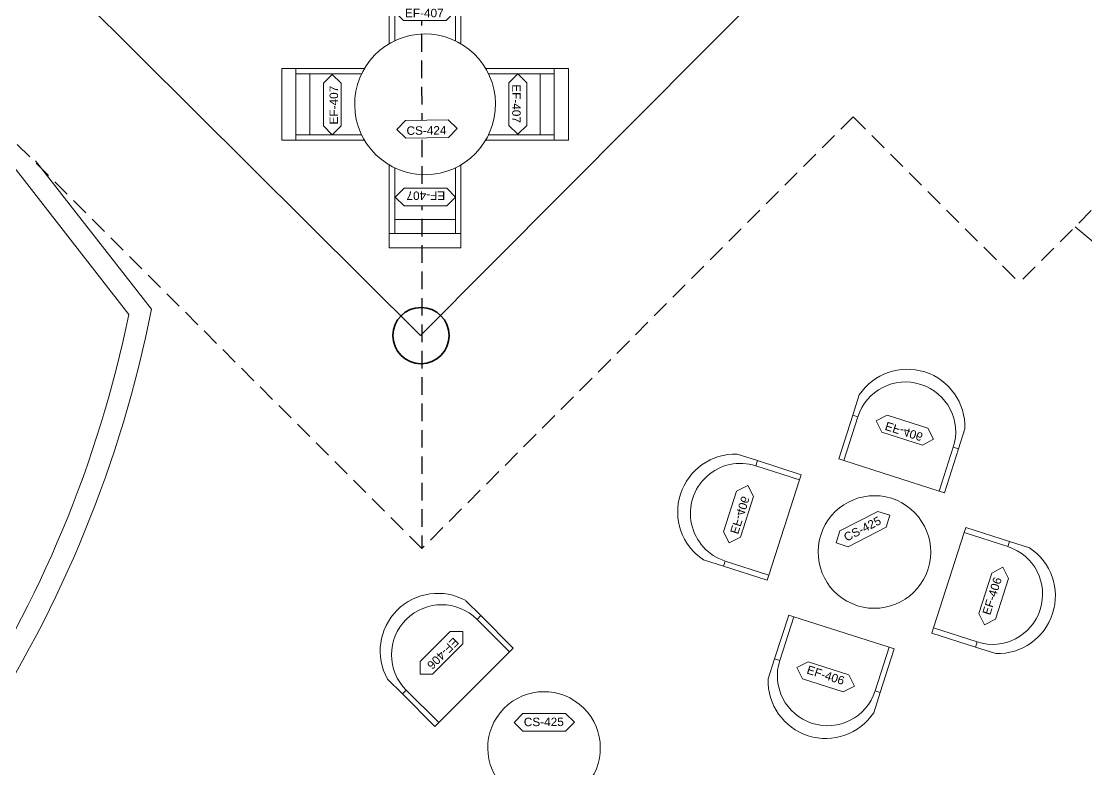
# Model space of a CAD drawing. Header units: centimetres. Extents: x 118932 to 154602, y -32682 to -23521.
# Drawn here: x 125538 to 126294, y -27285 to -26754 of the extents above; entities that cross this region are included whole.
import ezdxf

# ---------------------------------------------------------------- set-up
doc = ezdxf.new("R2010")
doc.units = ezdxf.units.CM
doc.header["$LTSCALE"] = 50
doc.header["$MEASUREMENT"] = 0
doc.linetypes.add('HIDDEN', pattern=[0.375, 0.25, -0.125])
for name, color, linetype, lineweight, true_color in [('GEN_00_BL_Yazı', 7, 'Continuous', 0, 0x4f5250), ('GEN_01_TA_Kolon', 7, 'Continuous', 35, 0xd05d28), ('GEN_02_TF_Mobilya', 7, 'Continuous', 5, 0x745e3d), ('GEN_06_GR_İnce', 7, 'Continuous', 13, 0xb0b0a9)]:
    doc.layers.add(name, color=color, linetype=linetype, lineweight=lineweight, true_color=true_color)
doc.layers.add('Trace', color=8, linetype='HIDDEN')
doc.styles.add('Arial_6', font='arial.ttf', dxfattribs={"height": 59.5325})

# ---------------------------------------------------------------- blocks, each defined once
blk = doc.blocks.new('LEVEL -1_E BLOK_KOLON')
at = {"layer": 'GEN_01_TA_Kolon'}
blk.add_circle((51688.63, 10514.46, 0), 20, dxfattribs=at)
blk = doc.blocks.new('İZD.')
at = {"layer": 'GEN_06_GR_İnce', "elevation": 0}
blk.add_lwpolyline([(587.96, -1175.34), (248.37, -1441.22), (-135.84, -950.49), (357.63, -564.13)], dxfattribs=at)
at = {"layer": 'Trace'}
for p, q in [((230.68, -1591.47), (-282.72, -932.94)), ((303.25, -1005.5), (230.68, -1591.47)), ((572.53, -1324.96), (230.68, -1591.47)), ((572.53, -1324.96), (675.06, -1456.47)), ((805.99, -1354.4), (675.06, -1456.47))]:
    blk.add_line(p, q, dxfattribs=at)
blk = doc.blocks.new('FFE Tag-Multi-MSD - FFE Tag-Multi-MSD-8152404-TYPE A-01 - FURNITURE PLAN')
blk.add_wipeout([(-8.76, 0), (-6.19, 2.57), (6.19, 2.57), (8.76, 0), (6.19, -2.57), (-6.19, -2.57)]).dxf.layer = 'GEN_00_BL_Yazı'
at = {"layer": 'GEN_00_BL_Yazı'}
for p, q in [((-8.76, 0), (-6.19, 2.57)), ((-8.76, 0), (-6.19, -2.57)), ((6.19, 2.57), (-6.19, 2.57)), ((8.76, 0), (6.19, 2.57)), ((8.76, 0), (6.19, -2.57)), ((-6.19, -2.57), (6.19, -2.57))]:
    blk.add_line(p, q, dxfattribs=at)
blk = doc.blocks.new('Table Pedestal Round_GEN_ - CS-424  DINING TABLE-13371919-POOL BAR - PLANS')
at = {"layer": 'GEN_00_BL_Yazı', "xscale": 24.48801272789173, "yscale": 24.48801272789173, "zscale": 24.48801272789173, "rotation": 90}
blk.add_blockref('FFE Tag-Multi-MSD - FFE Tag-Multi-MSD-8152404-TYPE A-01 - FURNITURE PLAN', (175.1, 10.8), dxfattribs=at)
at = {"layer": 'GEN_02_TF_Mobilya'}
for start, end in [(0, 180), (180, 0)]:
    blk.add_arc((0, 0), 500, start, end, dxfattribs=at)
at = {"layer": 'GEN_00_BL_Yazı', "insert": (185.8, 7.6), "char_height": 60, "attachment_point": 5, "rotation": 90, "style": 'Arial_6'}
blk.add_mtext('CS-424', dxfattribs=at)
blk = doc.blocks.new('Chair_curve_GEN - EF-406 LOUNGE CHAIR-13051548-POOL BAR - PLANS')
at = {"layer": 'GEN_02_TF_Mobilya'}
for p, q in [((-393.7, 238.1), (-355.6, 238.1)), ((-393.7, -88.1), (-393.7, 238.1)), ((-355.6, 238.1), (355.6, 238.1)), ((-355.6, 238.1), (-355.6, -88.1)), ((355.6, 238.1), (393.7, 238.1)), ((355.6, -88.1), (355.6, 238.1)), ((393.7, 238.1), (393.7, -88.1)), ((-355.6, -88.1), (-393.7, -88.1)), ((-393.7, -88.1), (-393.7, -238.1)), ((393.7, -88.1), (355.6, -88.1)), ((393.7, -238.1), (393.7, -88.1))]:
    blk.add_line(p, q, dxfattribs=at)
for centre, radius, start, end in [((0, -88.1), 355.6, 180, 0), ((0, -127), 409.1, 195.76443, 344.23557)]:
    blk.add_arc(centre, radius, start, end, dxfattribs=at)
at = {"layer": 'GEN_00_BL_Yazı', "xscale": -24.48801272789173, "yscale": 24.48801272789174, "zscale": 24.48801272789173, "rotation": 180}
blk.add_blockref('FFE Tag-Multi-MSD - FFE Tag-Multi-MSD-8152404-TYPE A-01 - FURNITURE PLAN', (-9.4, -99.5), dxfattribs=at)
at = {"layer": 'GEN_00_BL_Yazı', "insert": (-12.7, -88.7), "char_height": 60, "attachment_point": 5, "style": 'Arial_6'}
blk.add_mtext('EF-406', dxfattribs=at)
blk = doc.blocks.new('Table Round_GEN - CS-425 Tea Table-13051682-POOL BAR - PLANS')
at = {"layer": 'GEN_02_TF_Mobilya'}
for start, end in [(360, 180), (180, 360)]:
    blk.add_arc((0, 0), 400, start, end, dxfattribs=at)
at = {"layer": 'GEN_00_BL_Yazı', "xscale": -24.48801272789173, "yscale": 24.48801272789174, "zscale": 24.48801272789173, "rotation": 224.7428234204482}
blk.add_blockref('FFE Tag-Multi-MSD - FFE Tag-Multi-MSD-8152404-TYPE A-01 - FURNITURE PLAN', (-126.3, 130.8, 0), dxfattribs=at)
at = {"layer": 'GEN_00_BL_Yazı', "insert": (-130.8, 130.8, 0), "char_height": 60, "attachment_point": 5, "rotation": 44.74282, "style": 'Arial_6'}
blk.add_mtext('CS-425', dxfattribs=at)
blk = doc.blocks.new('Chair_Square_GEN - EF-407 DINING CHAIR-13358041-POOL BAR - PLANS')
at = {"layer": 'GEN_02_TF_Mobilya'}
for p, q in [((-267.8, 292.1), (-262.2, 292.1)), ((-267.8, -192.1), (-267.8, 292.1)), ((234.6, 292.1), (240.2, 292.1)), ((-229.7, -92.1), (202.1, -92.1)), ((240.2, -192.1), (-267.8, -192.1)), ((-267.8, -192.1), (-267.8, -292.1)), ((240.2, -292.1), (240.2, -192.1)), ((-267.8, -292.1), (240.2, -292.1))]:
    blk.add_line(p, q, dxfattribs=at)
at = {"layer": 'GEN_00_BL_Yazı', "xscale": 24.48801272789176, "yscale": 24.48801272789176, "zscale": 24.48801272789176, "rotation": 180.0000000000012}
blk.add_blockref('FFE Tag-Multi-MSD - FFE Tag-Multi-MSD-8152404-TYPE A-01 - FURNITURE PLAN', (-11.7, 67), dxfattribs=at)
at = {"layer": 'GEN_02_TF_Mobilya'}
for p, q in [((-229.7, 275.1), (-229.7, -192.1)), ((202.1, -192.1), (202.1, 275.1)), ((240.2, 292.1), (240.2, -192.1))]:
    blk.add_line(p, q, dxfattribs=at)
at = {"layer": 'GEN_00_BL_Yazı', "insert": (-8.4, 77.7), "char_height": 60, "attachment_point": 5, "rotation": 180, "style": 'Arial_6'}
blk.add_mtext('EF-407', dxfattribs=at)
blk = doc.blocks.new('LEVEL -1_E BLOK TEFRİŞ')
at = {"layer": 'GEN_02_TF_Mobilya'}
for name, p, xscale, yscale, zscale, rotation in [('Table Pedestal Round_GEN_ - CS-424  DINING TABLE-13371919-POOL BAR - PLANS', (-628.46, 153.75, 0), 0.09999999999999987, 0.09999999999999987, 0.09999999999999987, 270.7735257356954), ('Chair_curve_GEN - EF-406 LOUNGE CHAIR-13051548-POOL BAR - PLANS', (-233.73, -191.64, 0), 0.1000000000000001, 0.1000000000000001, 0.1000000000000001, 72.21332092183816), ('Chair_curve_GEN - EF-406 LOUNGE CHAIR-13051548-POOL BAR - PLANS', (-339.95, -243.77, 0), 0.1, 0.1, 0.1, 342.2133209218377), ('Table Round_GEN - CS-425 Tea Table-13051682-POOL BAR - PLANS', (-543.97, -303.53), 0.09999999999999998, 0.09999999999999998, 0.09999999999999998, 315.4611304228522)]:
    blk.add_blockref(name, p, dxfattribs=dict(at, xscale=xscale, yscale=yscale, zscale=zscale, rotation=rotation))
for name, p, xscale, yscale, zscale, rotation in [('Chair_Square_GEN - EF-407 DINING CHAIR-13358041-POOL BAR - PLANS', (-629.84, 226.35, 0), 0.09999999999999987, 0.09999999999999987, 0.09999999999999987, 179.9999999999988), ('Chair_Square_GEN - EF-407 DINING CHAIR-13358041-POOL BAR - PLANS', (-701.06, 152.36, 0), 0.09999999999999987, 0.09999999999999987, 0.09999999999999987, 270), ('Chair_Square_GEN - EF-407 DINING CHAIR-13358041-POOL BAR - PLANS', (-555.86, 155.13, 0), 0.1000000000000001, 0.1000000000000001, 0.1000000000000001, 90), ('Table Round_GEN - CS-425 Tea Table-13051682-POOL BAR - PLANS', (-309.27, -164.28, 0), 0.09999999999999998, 0.09999999999999998, 0.09999999999999998, 342.4704975013985), ('Chair_curve_GEN - EF-406 LOUNGE CHAIR-13051548-POOL BAR - PLANS', (-610.46, -243.54), 0.1, 0.1, 0.1, 224.9999999999915)]:
    blk.add_blockref(name, p, dxfattribs=dict(at, xscale=xscale, yscale=yscale, zscale=zscale, rotation=rotation))
at = {"layer": 'GEN_02_TF_Mobilya', "xscale": 0.09999999999999987, "yscale": 0.09999999999999987, "zscale": 0.09999999999999987}
blk.add_blockref('Chair_Square_GEN - EF-407 DINING CHAIR-13358041-POOL BAR - PLANS', (-627.08, 81.14, 0), dxfattribs=at)
at = {"layer": 'GEN_02_TF_Mobilya'}
for p, xscale, yscale, zscale, rotation in [((-289.8, -87.44, 0), -0.09999999999999991, 0.0999999999999999, 0.1, 162.2133209218377), ((-396.03, -139.57, 0), -0.09999999999999996, 0.1, 0.1000000000000001, 252.2133209218306)]:
    blk.add_blockref('Chair_curve_GEN - EF-406 LOUNGE CHAIR-13051548-POOL BAR - PLANS', p, dxfattribs=dict(at, xscale=xscale, yscale=yscale, zscale=zscale, rotation=rotation))
blk = doc.blocks.new('zemin kat vaziyet')
at = {"layer": 'GEN_06_GR_İnce'}
for points in [[(1123.48, -698.31), (970.75, -502.41)], [(1139.54, -694.52), (1057.34, -589.08)]]:
    blk.add_lwpolyline(points, dxfattribs=at)
for centre, radius, start, end in [((1408.39, -1112.4), 614.02, 239.29598, 50.89008), ((306.12, -530.76, 230.21), 849.36, 304.64773, 348.88407), ((306.12, -530.76, 230.21), 834.35, 304.69333, 348.41573)]:
    blk.add_arc(centre, radius, start, end, dxfattribs=at)

msp = doc.modelspace()

# ---------------------------------------------------------------- block references
msp.add_blockref('LEVEL -1_E BLOK_KOLON', (74132.92, -37491.52))
at = {"rotation": 7.101267569079964}
msp.add_blockref('İZD.', (125396.6, -25577.6, 0), dxfattribs=at)

# ---------------------------------------------------------------- next in the draw order: block references
msp.add_blockref('LEVEL -1_E BLOK TEFRİŞ', (126452.91, -26966.53))

# ---------------------------------------------------------------- next in the draw order: block references
msp.add_blockref('zemin kat vaziyet', (124490.45, -26263.8))

doc.saveas('drawing.dxf')
